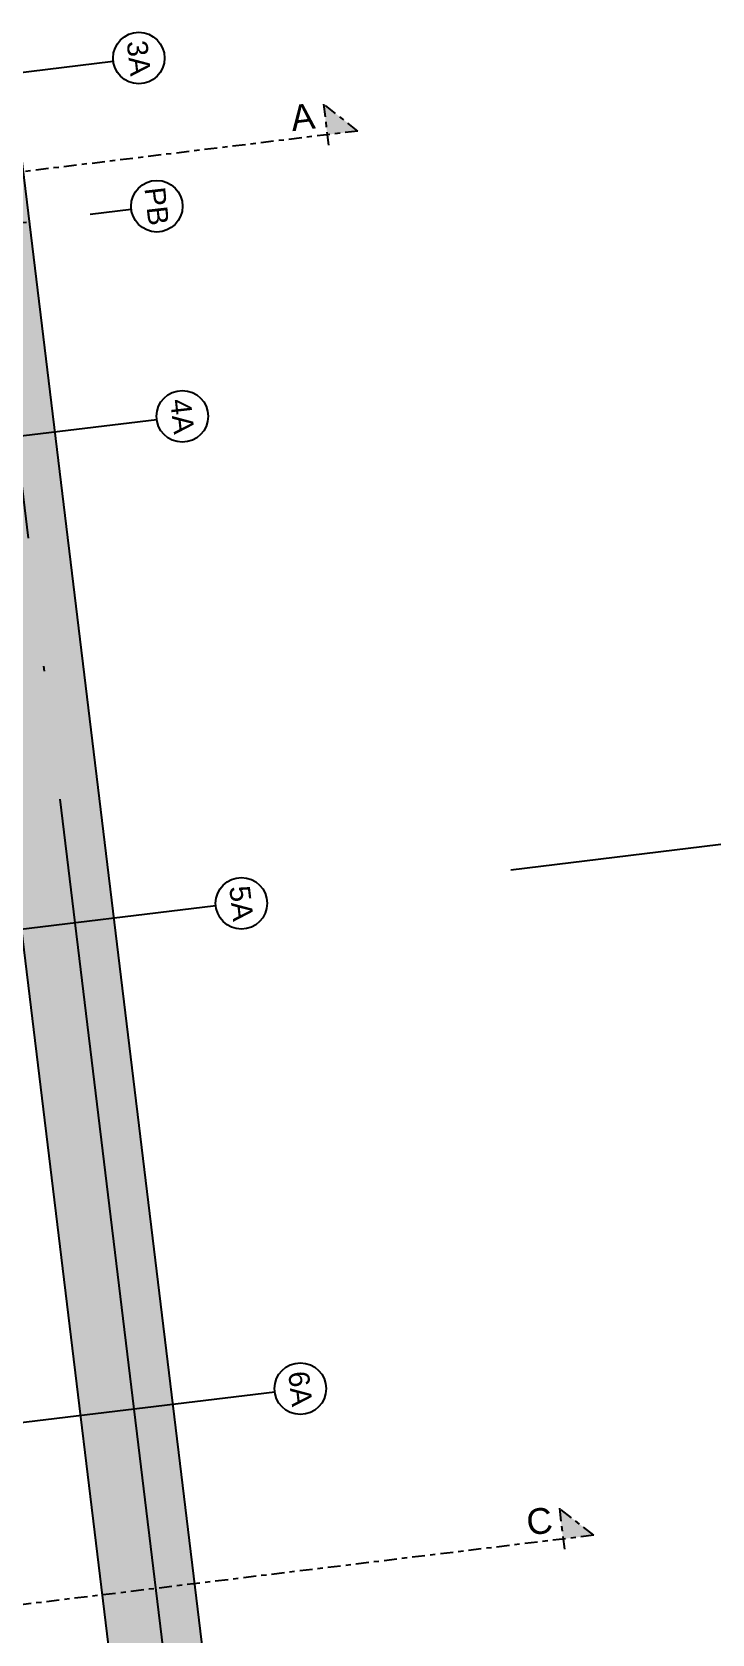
# Model space of a CAD drawing. Header units: millimetres. Extents: x 400382 to 401422, y 4543975 to 4544126.
# Drawn here: x 400479.26 to 400492.46, y 4544055.48 to 4544086.55 of the extents above; entities that cross this region are included whole.
import ezdxf
from ezdxf.enums import TextEntityAlignment as Align

# ---------------------------------------------------------------- set-up
doc = ezdxf.new("R2010")
doc.units = ezdxf.units.MM
for name, pattern in [('AKS', [3, 2.5, -0.25, 0, -0.25]), ('CENTER', [2, 1.25, -0.25, 0.25, -0.25]), ('DASHDOT2', [0.5, 0.25, -0.125, 0, -0.125])]:
    doc.linetypes.add(name, pattern=pattern)
for name, color, linetype in [('aks prota', 2, 'AKS'), ('caks prota', 4, 'Continuous'), ('kesit tarama prota', 252, 'Continuous'), ('kolon tarama prota', 252, 'Continuous'), ('perde prota', 1, 'Continuous'), ('PRT-AL-TUNEL_EKSENI', 14, 'DASHDOT2'), ('skesit prota', 7, 'Continuous'), ('taks prota', 7, 'Continuous'), ('tkesit prota', 7, 'Continuous')]:
    doc.layers.add(name, color=color, linetype=linetype)
doc.styles.add('Arial', font='Arial.ttf')
doc.styles.add('TAKS', font='Arial Unicode.ttf')

msp = doc.modelspace()

# ---------------------------------------------------------------- hatches: boundary and pattern name
at = {"layer": 'kesit tarama prota'}
h = msp.add_hatch(color=256, dxfattribs=at)
h.dxf.hatch_style = 1
h.paths.add_polyline_path([(400484.916, 4544085.154), (400485.584, 4544084.631), (400484.988, 4544084.559)])
h = msp.add_hatch(color=256, dxfattribs=at)
h.dxf.hatch_style = 1
h.paths.add_polyline_path([(400489.493, 4544057.914), (400490.161, 4544057.391), (400489.566, 4544057.319)])
at = {"layer": 'kolon tarama prota'}
h = msp.add_hatch(color=256, dxfattribs=at)
h.dxf.hatch_style = 1
h.paths.add_polyline_path([(400490.225, 4543992.068), (400477.132, 4544099.89), (400434.743, 4544094.743), (400434.924, 4544093.254), (400436.989, 4544076.264), (400429.443, 4544069.243), (400439.097, 4544058.863), (400441.059, 4544042.73), (400490.533, 4543989.535)])
h.paths.add_polyline_path([(400442.735, 4544043.866), (400440.834, 4544059.492), (400431.844, 4544069.158), (400438.871, 4544075.693), (400436.771, 4544092.974), (400475.586, 4544097.688), (400488.037, 4543995.155)], flags=16)
h.paths.add_polyline_path([(400459.89, 4544037.24), (400460.806, 4544038.091), (400459.376, 4544039.629), (400458.46, 4544038.777), (400457.46, 4544039.853), (400463.171, 4544045.165), (400466.038, 4544042.083), (400465.122, 4544041.232), (400466.552, 4544039.694), (400467.467, 4544040.546), (400473.975, 4544033.548), (400473.06, 4544032.697), (400474.242, 4544031.426), (400469.446, 4544026.965), (400467.885, 4544028.644), (400468.8, 4544029.495), (400467.37, 4544031.033), (400466.455, 4544030.181)], flags=0)
h.paths.add_polyline_path([(400460.314, 4544037.224), (400461.23, 4544038.075), (400459.391, 4544040.053), (400458.476, 4544039.201), (400457.884, 4544039.838), (400463.156, 4544044.741), (400465.614, 4544042.099), (400464.698, 4544041.247), (400466.537, 4544039.27), (400467.452, 4544040.122), (400473.552, 4544033.563), (400472.636, 4544032.712), (400473.818, 4544031.441), (400469.461, 4544027.389), (400468.309, 4544028.628), (400469.224, 4544029.48), (400467.385, 4544031.457), (400466.47, 4544030.605)], flags=0)
h.paths.add_polyline_path([(400473.935, 4544079.757), (400473.899, 4544080.055), (400475.885, 4544080.296), (400475.921, 4544079.998)], flags=0)

# ---------------------------------------------------------------- linework, layer by layer
at = {"layer": 'aks prota', "ltscale": 10}
for p, q in [((400490.074, 4543987.091), (400475.978, 4544103.171)), ((400490.074, 4543987.091), (400475.978, 4544103.171)), ((400434.475, 4544080.356), (400480.835, 4544085.985)), ((400434.475, 4544080.356), (400480.835, 4544085.985)), ((400434.475, 4544080.356), (400480.835, 4544085.985)), ((400435.319, 4544073.407), (400481.679, 4544079.036)), ((400435.319, 4544073.407), (400481.679, 4544079.036)), ((400435.319, 4544073.407), (400481.679, 4544079.036)), ((400488.552, 4544070.301), (400496.401, 4544071.254)), ((400436.465, 4544063.976), (400482.824, 4544069.606)), ((400436.465, 4544063.976), (400482.824, 4544069.606)), ((400436.465, 4544063.976), (400482.824, 4544069.606)), ((400437.61, 4544054.546), (400483.969, 4544060.176)), ((400437.61, 4544054.546), (400483.969, 4544060.176))]:
    msp.add_line(p, q, dxfattribs=at)
at = {"layer": 'caks prota', "ltscale": 0.05}
for centre in [(400481.331, 4544086.046), (400481.331, 4544086.046), (400481.331, 4544086.046), (400481.68, 4544083.172), (400481.68, 4544083.172), (400481.68, 4544083.172), (400482.175, 4544079.097), (400482.175, 4544079.097), (400482.175, 4544079.097), (400483.322, 4544069.65), (400483.322, 4544069.65), (400483.322, 4544069.65), (400484.466, 4544060.235), (400484.466, 4544060.235), (400484.466, 4544060.235)]:
    msp.add_circle(centre, 0.5, dxfattribs=at)
at = {"layer": 'perde prota'}
for points in [[(400429.443, 4544069.243), (400436.989, 4544076.264), (400434.743, 4544094.743), (400477.132, 4544099.89), (400490.533, 4543989.535), (400441.059, 4544042.73), (400439.097, 4544058.863), (400429.443, 4544069.243)], [(400440.834, 4544059.492), (400442.735, 4544043.866), (400488.037, 4543995.155), (400475.586, 4544097.688), (400436.771, 4544092.974), (400438.871, 4544075.693), (400431.844, 4544069.158), (400440.834, 4544059.492)]]:
    msp.add_lwpolyline(points, dxfattribs=at)
at = {"layer": 'PRT-AL-TUNEL_EKSENI', "ltscale": 10}
msp.add_line((400434.824, 4544077.483), (400481.184, 4544083.113), dxfattribs=at)
at = {"layer": 'skesit prota', "linetype": 'CENTER', "ltscale": 0.2}
for p, q in [((400484.916, 4544085.154), (400485.024, 4544084.261)), ((400485.584, 4544084.631), (400484.916, 4544085.154)), ((400489.493, 4544057.914), (400489.602, 4544057.021)), ((400490.161, 4544057.391), (400489.493, 4544057.914))]:
    msp.add_line(p, q, dxfattribs=at)
for points in [[(400485.584, 4544084.631), (400436.728, 4544078.698), (400405.733, 4544112.024)], [(400490.161, 4544057.391), (400425.273, 4544049.511)]]:
    msp.add_lwpolyline(points, dxfattribs=at)

# ---------------------------------------------------------------- texts
at = {"layer": 'taks prota', "style": 'TAKS'}
for s, p in [('3A', (400481.331, 4544086.046)), ('3A', (400481.331, 4544086.046)), ('3A', (400481.331, 4544086.046)), ('PB', (400481.68, 4544083.172)), ('PB', (400481.68, 4544083.172)), ('PB', (400481.68, 4544083.172)), ('4A', (400482.175, 4544079.097)), ('4A', (400482.175, 4544079.097)), ('4A', (400482.175, 4544079.097)), ('5A', (400483.322, 4544069.65)), ('5A', (400483.322, 4544069.65)), ('5A', (400483.322, 4544069.65)), ('6A', (400484.466, 4544060.235)), ('6A', (400484.466, 4544060.235)), ('6A', (400484.466, 4544060.235))]:
    msp.add_text(s, height=0.4, rotation=276.4292, dxfattribs=at).set_placement(p, align=Align.MIDDLE_CENTER)
at = {"layer": 'tkesit prota', "style": 'Arial'}
for s, p in [('A', (400484.309, 4544084.627)), ('C', (400488.886, 4544057.387))]:
    msp.add_text(s, height=0.5, rotation=6.924, dxfattribs=at).set_placement(p)

doc.saveas('drawing.dxf')
